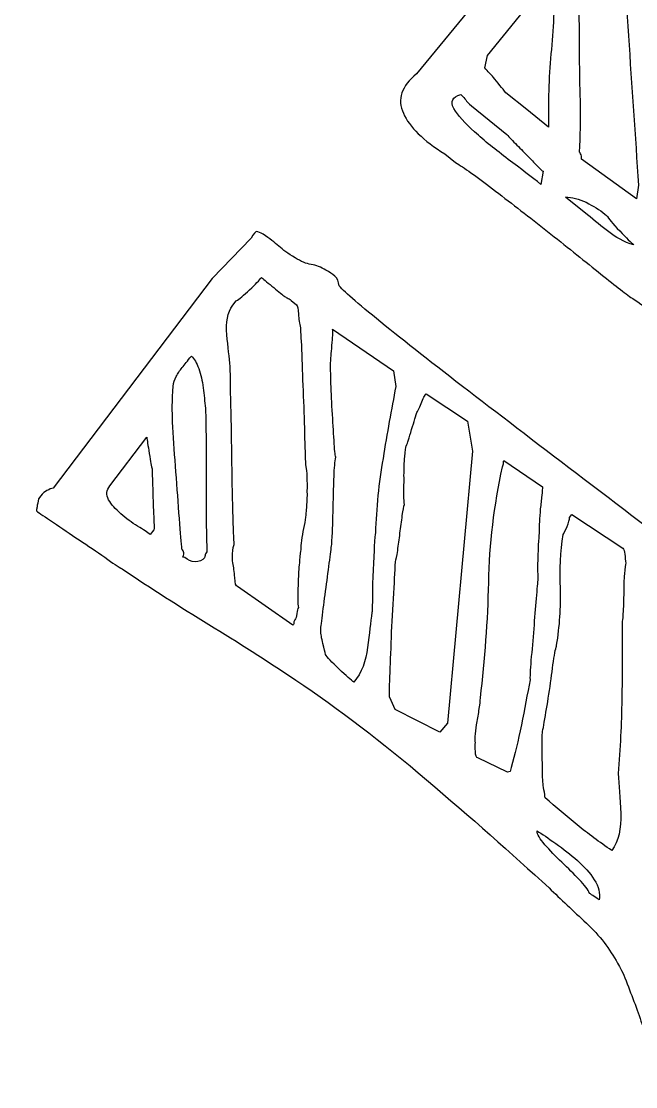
# Model space of a CAD drawing. Extents: x -2 to 298, y -310 to -70.
# Drawn here: x 235.056 to 237.679, y -138.654 to -134.108 of the extents above; entities that cross this region are included whole.
import ezdxf

# ---------------------------------------------------------------- set-up
doc = ezdxf.new("R2010")
doc.units = 0
doc.header["$MEASUREMENT"] = 0
doc.layers.add('ETCH', color=7, linetype='CONTINUOUS')

msp = doc.modelspace()

# ---------------------------------------------------------------- linework, layer by layer
at = {"layer": 'ETCH', "color": 7}
msp.add_open_spline([(263.3775, -102.3157), (263.3775, -102.3157), (263.35, -102.3083), (263.35, -102.3083), (263.3944, -102.3367), (263.4289, -102.3636), (263.4685, -102.3913), (263.6456, -102.5352), (263.823, -102.6785), (263.9973, -102.8249), (264.6591, -103.5384), (263.6869, -103.7978), (261.3746, -103.42), (261.3746, -103.42), (261.348, -103.4154), (261.348, -103.4154), (261.348, -103.4154), (260.8482, -106.4746), (260.8482, -106.4746), (260.8482, -106.4746), (269.3376, -107.8615), (269.3376, -107.8615), (269.3441, -107.8682), (269.351, -107.8756), (269.3579, -107.8823), (274.6537, -119.1419), (276.7218, -132.0626), (274.5648, -145.2702), (268.8849, -180.0447), (236.091, -203.6299), (201.3169, -197.9502), (197.7474, -197.3675), (194.2975, -196.4946), (190.983, -195.3664), (190.983, -195.3664), (192.5102, -186.0169), (192.5102, -186.0169), (211.1037, -154.1618), (233.3418, -124.9195), (258.5789, -98.7781), (260.2429, -99.8797), (261.841, -101.0639), (263.3775, -102.3157)], degree=3, knots=[0, 0, 0, 0, 1, 1, 1, 2, 2, 2, 3, 3, 3, 4, 4, 4, 5, 5, 5, 6, 6, 6, 7, 7, 7, 8, 8, 8, 9, 9, 9, 10, 10, 10, 11, 11, 11, 12, 12, 12, 13, 13, 13, 14, 14, 14, 14], dxfattribs=at)
at = {"layer": 'ETCH', "color": 1}
for points, knots in [([(240.2341, -135.1601), (240.263, -135.1828), (240.3133, -135.2224), (240.3877, -135.2794), (240.4622, -135.3359), (240.5407, -135.396), (240.6223, -135.4617), (240.7043, -135.5259), (240.7819, -135.5869), (240.8566, -135.6437), (240.9307, -135.7002), (240.9824, -135.7399), (241.0099, -135.7626), (241.0151, -135.7698), (241.0251, -135.7821), (241.0402, -135.7977), (241.0551, -135.8138), (241.0716, -135.8308), (241.0909, -135.8494), (241.1102, -135.8689), (241.1264, -135.8846), (241.1429, -135.8997), (241.1588, -135.9145), (241.1705, -135.925), (241.1767, -135.9295), (241.1767, -135.9295), (241.5642, -136.2444), (241.5642, -136.2444), (241.5739, -136.2726), (241.5687, -136.3078), (241.5508, -136.3491), (241.5329, -136.392), (241.5164, -136.4223), (241.5005, -136.4409), (241.5005, -136.4409), (240.7574, -137.3577), (240.7574, -137.3577), (240.7374, -137.3692), (240.7192, -137.3816), (240.7068, -137.3937), (240.6933, -137.4056), (240.6764, -137.4128), (240.6558, -137.4135), (240.6354, -137.4149), (240.6082, -137.4064), (240.5724, -137.3885), (240.5376, -137.3709), (240.4883, -137.3358), (240.4239, -137.2843), (240.4177, -137.2827), (240.407, -137.2774), (240.3919, -137.2679), (240.3764, -137.2593), (240.3591, -137.249), (240.3419, -137.2387), (240.324, -137.2275), (240.3075, -137.2166), (240.2927, -137.2068), (240.2778, -137.1964), (240.2685, -137.1897), (240.2641, -137.1859), (240.2351, -137.1622), (240.1783, -137.1196), (240.097, -137.0592), (240.0153, -136.9984), (239.9285, -136.9326), (239.8379, -136.8643), (239.7466, -136.7956), (239.6605, -136.7308), (239.5788, -136.6704), (239.4965, -136.6091), (239.441, -136.5667), (239.4111, -136.5422), (239.3942, -136.5286), (239.3542, -136.4995), (239.2912, -136.4554), (239.2274, -136.4115), (239.1596, -136.3641), (239.0858, -136.3157), (239.0121, -136.2663), (238.9436, -136.2194), (238.8791, -136.1745), (238.8144, -136.129), (238.7744, -136.1007), (238.7603, -136.0885), (238.741, -136.0728), (238.7034, -136.0441), (238.6473, -136.0024), (238.5904, -135.9603), (238.5257, -135.9123), (238.4499, -135.8585), (238.3751, -135.8048), (238.2948, -135.7464), (238.2104, -135.6856), (238.126, -135.6239), (238.0454, -135.5662), (237.9696, -135.5111), (237.8938, -135.456), (237.827, -135.4083), (237.7715, -135.3657), (237.7154, -135.3244), (237.6771, -135.2973), (237.6585, -135.286), (237.6251, -135.2615), (237.5738, -135.2219), (237.5056, -135.1669), (237.437, -135.1115), (237.3647, -135.0536), (237.2878, -134.9931), (237.2114, -134.9323), (237.1376, -134.876), (237.0677, -134.8226), (236.9981, -134.7689), (236.9447, -134.7315), (236.9096, -134.7105), (236.9096, -134.7105), (236.8644, -134.6731), (236.8644, -134.6731), (236.7721, -134.6168), (236.7132, -134.5592), (236.6874, -134.5001), (236.6595, -134.4414), (236.6787, -134.3839), (236.7435, -134.3313), (236.7435, -134.3313), (237.5734, -133.3218), (237.5734, -133.3218), (237.6134, -133.2721), (237.6544, -133.2504), (237.6988, -133.2551), (237.7433, -133.2606), (237.7898, -133.2792), (237.8397, -133.3111), (237.8897, -133.3429), (237.9452, -133.3838), (238.0065, -133.4325), (238.0671, -133.4823), (238.1329, -133.5288), (238.2042, -133.572), (238.2542, -133.6058), (238.3083, -133.6459), (238.3644, -133.6916), (238.4209, -133.7377), (238.4774, -133.7836), (238.5332, -133.8309), (238.5891, -133.8778), (238.6435, -133.9246), (238.699, -133.9706), (238.7527, -134.0168), (238.8044, -134.0578), (238.854, -134.0935), (238.9825, -134.1878), (239.1048, -134.2774), (239.2174, -134.3618), (239.3308, -134.4466), (239.4424, -134.532), (239.552, -134.6178), (239.6615, -134.7029), (239.7724, -134.7897), (239.8841, -134.8788), (239.9953, -134.9671), (240.1128, -135.0615), (240.2341, -135.1601)], [0, 0, 0, 0, 1, 1, 1, 2, 2, 2, 3, 3, 3, 4, 4, 4, 5, 5, 5, 6, 6, 6, 7, 7, 7, 8, 8, 8, 9, 9, 9, 10, 10, 10, 11, 11, 11, 12, 12, 12, 13, 13, 13, 14, 14, 14, 15, 15, 15, 16, 16, 16, 17, 17, 17, 18, 18, 18, 19, 19, 19, 20, 20, 20, 21, 21, 21, 22, 22, 22, 23, 23, 23, 24, 24, 24, 25, 25, 25, 26, 26, 26, 27, 27, 27, 28, 28, 28, 29, 29, 29, 30, 30, 30, 31, 31, 31, 32, 32, 32, 33, 33, 33, 34, 34, 34, 35, 35, 35, 36, 36, 36, 37, 37, 37, 38, 38, 38, 39, 39, 39, 40, 40, 40, 41, 41, 41, 42, 42, 42, 43, 43, 43, 44, 44, 44, 45, 45, 45, 46, 46, 46, 47, 47, 47, 48, 48, 48, 49, 49, 49, 50, 50, 50, 51, 51, 51, 52, 52, 52, 53, 53, 53, 54, 54, 54, 54]), ([(237.6075, -133.5348), (237.6058, -133.5326), (237.5972, -133.5395), (237.5831, -133.5543), (237.569, -133.5698), (237.5531, -133.587), (237.5366, -133.6065), (237.5183, -133.6254), (237.5011, -133.6449), (237.4852, -133.6632), (237.4684, -133.6819), (237.458, -133.693), (237.4546, -133.6973), (237.4473, -133.7233), (237.4436, -133.7443), (237.4422, -133.7584), (237.4405, -133.7736), (237.4401, -133.7865), (237.4411, -133.7984), (237.4429, -133.8099), (237.4436, -133.8228), (237.4439, -133.8378), (237.4453, -133.8528), (237.4446, -133.8733), (237.4436, -133.9007), (237.4394, -133.972), (237.4377, -134.0378), (237.4377, -134.1005), (237.4394, -134.163), (237.4387, -134.2245), (237.4394, -134.2855), (237.4401, -134.3456), (237.4411, -134.4064), (237.4436, -134.4685), (237.4442, -134.5293), (237.4432, -134.5954), (237.4384, -134.6664), (237.4425, -134.67), (237.4453, -134.6755), (237.4467, -134.6831), (237.4467, -134.6831), (237.447, -134.6953), (237.447, -134.6953), (237.447, -134.6953), (237.682, -134.8645), (237.682, -134.8645), (237.682, -134.8645), (237.6906, -134.8074), (237.6906, -134.8074), (237.6768, -134.5971), (237.6613, -134.3846), (237.6479, -134.1691), (237.633, -133.9543), (237.6324, -133.7402), (237.6448, -133.5278), (237.6448, -133.5278), (237.6075, -133.5348), (237.6075, -133.5348)], [0, 0, 0, 0, 1, 1, 1, 2, 2, 2, 3, 3, 3, 4, 4, 4, 5, 5, 5, 6, 6, 6, 7, 7, 7, 8, 8, 8, 9, 9, 9, 10, 10, 10, 11, 11, 11, 12, 12, 12, 13, 13, 13, 14, 14, 14, 15, 15, 15, 16, 16, 16, 17, 17, 17, 18, 18, 18, 19, 19, 19, 19]), ([(237.2699, -133.9772), (237.2699, -133.9772), (237.0463, -134.253), (237.0463, -134.253), (237.0463, -134.253), (237.0343, -134.3067), (237.0343, -134.3067), (237.0484, -134.3213), (237.0601, -134.3344), (237.0711, -134.347), (237.0798, -134.3573), (237.0894, -134.3692), (237.0994, -134.3811), (237.1094, -134.3927), (237.1177, -134.4032), (237.1242, -134.4126), (237.1242, -134.4126), (237.2141, -134.4845), (237.2141, -134.4845), (237.2141, -134.4845), (237.3068, -134.5597), (237.3068, -134.5597), (237.3044, -134.4548), (237.3071, -134.3505), (237.3171, -134.2471), (237.3271, -134.1429), (237.3323, -134.0401), (237.333, -133.9386), (237.333, -133.9386), (237.2699, -133.9772), (237.2699, -133.9772)], [0, 0, 0, 0, 1, 1, 1, 2, 2, 2, 3, 3, 3, 4, 4, 4, 5, 5, 5, 6, 6, 6, 7, 7, 7, 8, 8, 8, 9, 9, 9, 10, 10, 10, 10]), ([(236.9323, -134.4204), (236.8961, -134.4297), (236.8861, -134.4497), (236.9023, -134.4791), (236.9199, -134.5088), (236.9488, -134.5422), (236.9912, -134.5799), (237.0332, -134.6176), (237.0811, -134.6559), (237.1349, -134.6969), (237.189, -134.737), (237.2358, -134.7733), (237.2737, -134.8035), (237.2737, -134.8035), (237.2834, -134.7473), (237.2834, -134.7473), (237.2799, -134.7456), (237.2734, -134.7389), (237.2617, -134.7279), (237.2496, -134.7163), (237.2369, -134.7027), (237.2214, -134.686), (237.2058, -134.6702), (237.189, -134.6529), (237.1714, -134.6359), (237.1542, -134.6181), (237.139, -134.6028), (237.1287, -134.5904), (237.1287, -134.5904), (236.9774, -134.4683), (236.9774, -134.4683), (236.965, -134.4576), (236.9564, -134.4497), (236.9537, -134.443), (236.9495, -134.4364), (236.942, -134.4288), (236.9323, -134.4204)], [0, 0, 0, 0, 1, 1, 1, 2, 2, 2, 3, 3, 3, 4, 4, 4, 5, 5, 5, 6, 6, 6, 7, 7, 7, 8, 8, 8, 9, 9, 9, 10, 10, 10, 11, 11, 11, 12, 12, 12, 12]), ([(237.5476, -134.9306), (237.5252, -134.9117), (237.4973, -134.8953), (237.467, -134.8801), (237.436, -134.866), (237.4064, -134.8586), (237.3795, -134.8579), (237.3795, -134.8579), (237.4725, -134.9328), (237.4725, -134.9328), (237.5038, -134.9587), (237.5352, -134.9838), (237.5638, -135.0064), (237.5924, -135.0298), (237.6275, -135.0484), (237.6709, -135.0619), (237.6596, -135.0522), (237.6392, -135.0328), (237.6103, -135.0023), (237.5807, -134.9714), (237.5621, -134.9489), (237.5545, -134.9359), (237.5545, -134.9359), (237.5476, -134.9306), (237.5476, -134.9306)], [0, 0, 0, 0, 1, 1, 1, 2, 2, 2, 3, 3, 3, 4, 4, 4, 5, 5, 5, 6, 6, 6, 7, 7, 7, 8, 8, 8, 8]), ([(235.8705, -135.2055), (235.8705, -135.2055), (236.0369, -135.0329), (236.0369, -135.0329), (236.049, -135.0138), (236.0576, -135.0049), (236.0617, -135.005), (236.0676, -135.0059), (236.0755, -135.009), (236.0886, -135.0157), (236.1158, -135.0348), (236.1379, -135.0515), (236.1554, -135.0674), (236.1727, -135.0829), (236.1957, -135.0996), (236.225, -135.1163), (236.2495, -135.1327), (236.2729, -135.1425), (236.2936, -135.1451), (236.3146, -135.148), (236.3356, -135.1557), (236.3566, -135.1697), (236.3711, -135.178), (236.3835, -135.1864), (236.3945, -135.1945), (236.4052, -135.2031), (236.4114, -135.2174), (236.4128, -135.2369), (236.4397, -135.2655), (236.5048, -135.3218), (236.6095, -135.4067), (236.7146, -135.4915), (236.8427, -135.5919), (236.9947, -135.7082), (237.1466, -135.8243), (237.3126, -135.9512), (237.4928, -136.0887), (237.6737, -136.226), (237.8542, -136.3626), (238.034, -136.4985), (238.2142, -136.634), (238.3851, -136.7632), (238.5436, -136.8847), (238.7031, -137.0071), (238.8378, -137.1129), (238.9463, -137.2009), (238.9659, -137.2202), (238.9949, -137.2416), (239.0338, -137.2667), (239.0731, -137.2907), (239.1141, -137.316), (239.1578, -137.343), (239.2019, -137.3697), (239.2433, -137.3959), (239.2829, -137.4207), (239.3232, -137.4464), (239.3525, -137.47), (239.3732, -137.4934), (239.3766, -137.4967), (239.3876, -137.5046), (239.4045, -137.5165), (239.4214, -137.5287), (239.4338, -137.5356), (239.4421, -137.5391), (239.4503, -137.5277), (239.4603, -137.527), (239.4724, -137.5342), (239.4841, -137.5416), (239.4961, -137.5487), (239.5079, -137.5556), (239.5079, -137.5556), (239.5365, -137.5728), (239.5365, -137.5728), (239.5365, -137.5728), (239.553, -137.6185), (239.553, -137.6185), (239.6043, -137.6676), (239.6508, -137.707), (239.6925, -137.737), (239.7342, -137.767), (239.7831, -137.8014), (239.84, -137.84), (239.8489, -137.8469), (239.8593, -137.8555), (239.873, -137.8648), (239.8872, -137.8738), (239.9027, -137.8836), (239.9185, -137.8943), (239.9354, -137.9037), (239.9537, -137.9166), (239.9726, -137.9321), (239.9767, -137.9358), (239.9895, -137.9396), (240.0105, -137.9439), (240.0315, -137.9489), (240.0436, -137.9528), (240.0487, -137.9563), (240.0525, -137.9601), (240.0605, -137.969), (240.0722, -137.9835), (240.0832, -137.998), (240.0908, -138.0079), (240.0925, -138.0136), (240.0956, -138.0153), (240.1021, -138.0217), (240.1166, -138.0327), (240.1307, -138.0446), (240.1445, -138.0562), (240.1583, -138.0693), (240.1724, -138.082), (240.1852, -138.0951), (240.1976, -138.1066), (240.2096, -138.1177), (240.2169, -138.127), (240.2193, -138.1327), (240.2193, -138.1327), (240.2207, -138.1435), (240.2207, -138.1435), (240.2213, -138.1473), (240.2244, -138.1519), (240.231, -138.1573), (240.1807, -138.237), (240.1349, -138.3171), (240.0963, -138.3986), (240.056, -138.4789), (240.0088, -138.5581), (239.9523, -138.6318), (239.8854, -138.7226), (239.8145, -138.8058), (239.7401, -138.8801), (239.6663, -138.9541), (239.5885, -139.0301), (239.5092, -139.1068), (239.4986, -139.1152), (239.4844, -139.1295), (239.4662, -139.1493), (239.449, -139.1682), (239.4307, -139.1869), (239.4104, -139.2044), (239.3904, -139.2225), (239.3694, -139.2353), (239.3442, -139.2439), (239.3198, -139.2525), (239.296, -139.249), (239.2733, -139.2335), (239.2333, -139.2082), (239.2047, -139.1827), (239.1871, -139.1564), (239.1699, -139.1295), (239.1403, -139.103), (239.0976, -139.0761), (239.0976, -139.0761), (239.0886, -139.0685), (239.0886, -139.0685), (239.0841, -139.0649), (239.0807, -139.0633), (239.0779, -139.0623), (239.0748, -139.0613), (239.0721, -139.0606), (239.0703, -139.0585), (239.0641, -139.0792), (239.0576, -139.1054), (239.0517, -139.139), (239.0435, -139.1712), (239.0352, -139.2053), (239.0269, -139.242), (239.0193, -139.2775), (239.0118, -139.3123), (239.0028, -139.347), (238.9956, -139.381), (238.989, -139.4077), (238.9852, -139.4254), (238.9839, -139.4309), (238.9808, -139.4483), (238.9742, -139.4776), (238.969, -139.5067), (238.9653, -139.5259), (238.9646, -139.535), (238.9615, -139.5398), (238.9542, -139.5546), (238.9425, -139.5789), (238.9315, -139.6039), (238.927, -139.6185), (238.9291, -139.6239), (238.9267, -139.6542), (238.9201, -139.6881), (238.9094, -139.7276), (238.8998, -139.7668), (238.8877, -139.8059), (238.8747, -139.8454), (238.8626, -139.885), (238.8498, -139.9205), (238.8395, -139.952), (238.8275, -139.9834), (238.8219, -140.0039), (238.8209, -140.0138), (238.7989, -140.0848), (238.7675, -140.1494), (238.7272, -140.2083), (238.6859, -140.2678), (238.6428, -140.3282), (238.5959, -140.3894), (238.5243, -140.49), (238.4371, -140.5819), (238.3348, -140.666), (238.2318, -140.7492), (238.1247, -140.8217), (238.0113, -140.8843), (237.899, -140.947), (237.7877, -140.9966), (237.6782, -141.0333), (237.5679, -141.0701), (237.4711, -141.0929), (237.3864, -141.1018), (237.3564, -141.1027), (237.3226, -141.1022), (237.2844, -141.1009), (237.2441, -141.0996), (237.2052, -141.0958), (237.1649, -141.0898), (237.1252, -141.0844), (237.088, -141.0772), (237.0529, -141.068), (237.0177, -141.0589), (236.9885, -141.0467), (236.9654, -141.0319), (236.953, -141.0212), (236.9409, -141.0012), (236.9309, -140.9724), (236.9213, -140.9426), (236.9134, -140.9103), (236.9068, -140.8755), (236.9003, -140.8393), (236.8954, -140.8059), (236.8927, -140.7731), (236.8903, -140.7411), (236.8906, -140.7189), (236.8941, -140.7077), (236.893, -140.7034), (236.893, -140.6946), (236.8941, -140.6813), (236.8937, -140.6672), (236.8954, -140.6534), (236.8961, -140.6391), (236.8979, -140.6236), (236.8996, -140.6086), (236.901, -140.5942), (236.9016, -140.5792), (236.9027, -140.5697), (236.9023, -140.5661), (236.9016, -140.552), (236.9034, -140.533), (236.9047, -140.5072), (236.9058, -140.4817), (236.9072, -140.4553), (236.9075, -140.4292), (236.9075, -140.403), (236.9075, -140.3785), (236.9078, -140.3556), (236.9089, -140.3336), (236.9089, -140.3199), (236.9085, -140.3156), (236.9096, -140.2572), (236.9085, -140.1985), (236.9027, -140.1396), (236.8979, -140.0802), (236.8961, -140.0206), (236.8985, -139.9615), (236.9023, -139.9008), (236.9096, -139.8425), (236.9247, -139.7851), (236.9392, -139.7281), (236.9664, -139.673), (237.0057, -139.6201), (237.0057, -139.6201), (237.0581, -139.5563), (237.0581, -139.5563), (237.0646, -139.5515), (237.0715, -139.5481), (237.0773, -139.5457), (237.0839, -139.5401), (237.0935, -139.535), (237.1053, -139.53), (237.221, -139.4795), (237.3381, -139.4203), (237.456, -139.3526), (237.5741, -139.2857), (237.6727, -139.2024), (237.7491, -139.103), (237.8039, -139.0265), (237.8253, -138.945), (237.8146, -138.8589), (237.8043, -138.7715), (237.7877, -138.6861), (237.7674, -138.6026), (237.7626, -138.5909), (237.7567, -138.5669), (237.7509, -138.5309), (237.745, -138.4937), (237.7388, -138.4694), (237.7316, -138.4568), (237.7271, -138.4453), (237.7188, -138.4246), (237.7092, -138.3959), (237.6988, -138.3666), (237.6875, -138.3356), (237.6758, -138.3023), (237.6637, -138.2694), (237.6506, -138.2365), (237.6375, -138.2019), (237.6248, -138.1683), (237.612, -138.1435), (237.601, -138.127), (237.5686, -138.0658), (237.5249, -138.009), (237.4684, -137.9561), (237.4119, -137.9032), (237.3585, -137.8533), (237.3092, -137.8059), (237.1483, -137.6581), (236.9743, -137.5038), (236.7859, -137.3442), (236.5978, -137.184), (236.4114, -137.0418), (236.2285, -136.9189), (236.1041, -136.8356), (235.9804, -136.7569), (235.8571, -136.6819), (235.7344, -136.6066), (235.6111, -136.5271), (235.4867, -136.4447), (235.4723, -136.4359), (235.4471, -136.4204), (235.4127, -136.3949), (235.3779, -136.3705), (235.3414, -136.345), (235.3028, -136.3209), (235.2656, -136.295), (235.2287, -136.2701), (235.1939, -136.2465), (235.1574, -136.2225), (235.1333, -136.2063), (235.1209, -136.1963), (235.1216, -136.1894), (235.1223, -136.1843), (235.1236, -136.1795), (235.1236, -136.1748), (235.125, -136.1689), (235.1264, -136.1634), (235.1264, -136.1634), (235.1295, -136.1452), (235.1295, -136.1452), (235.1295, -136.1452), (235.1405, -136.1321), (235.1405, -136.1321), (235.1405, -136.1321), (235.1453, -136.1259), (235.1453, -136.1259), (235.1488, -136.1218), (235.156, -136.1164), (235.166, -136.1102), (235.176, -136.1045), (235.1853, -136.1007), (235.1925, -136.1002), (235.1925, -136.1002), (235.8705, -135.2055), (235.8705, -135.2055)], [0, 0, 0, 0, 1, 1, 1, 2, 2, 2, 3, 3, 3, 4, 4, 4, 5, 5, 5, 6, 6, 6, 7, 7, 7, 8, 8, 8, 9, 9, 9, 10, 10, 10, 11, 11, 11, 12, 12, 12, 13, 13, 13, 14, 14, 14, 15, 15, 15, 16, 16, 16, 17, 17, 17, 18, 18, 18, 19, 19, 19, 20, 20, 20, 21, 21, 21, 22, 22, 22, 23, 23, 23, 24, 24, 24, 25, 25, 25, 26, 26, 26, 27, 27, 27, 28, 28, 28, 29, 29, 29, 30, 30, 30, 31, 31, 31, 32, 32, 32, 33, 33, 33, 34, 34, 34, 35, 35, 35, 36, 36, 36, 37, 37, 37, 38, 38, 38, 39, 39, 39, 40, 40, 40, 41, 41, 41, 42, 42, 42, 43, 43, 43, 44, 44, 44, 45, 45, 45, 46, 46, 46, 47, 47, 47, 48, 48, 48, 49, 49, 49, 50, 50, 50, 51, 51, 51, 52, 52, 52, 53, 53, 53, 54, 54, 54, 55, 55, 55, 56, 56, 56, 57, 57, 57, 58, 58, 58, 59, 59, 59, 60, 60, 60, 61, 61, 61, 62, 62, 62, 63, 63, 63, 64, 64, 64, 65, 65, 65, 66, 66, 66, 67, 67, 67, 68, 68, 68, 69, 69, 69, 70, 70, 70, 71, 71, 71, 72, 72, 72, 73, 73, 73, 74, 74, 74, 75, 75, 75, 76, 76, 76, 77, 77, 77, 78, 78, 78, 79, 79, 79, 80, 80, 80, 81, 81, 81, 82, 82, 82, 83, 83, 83, 84, 84, 84, 85, 85, 85, 86, 86, 86, 87, 87, 87, 88, 88, 88, 89, 89, 89, 90, 90, 90, 91, 91, 91, 92, 92, 92, 93, 93, 93, 94, 94, 94, 95, 95, 95, 96, 96, 96, 97, 97, 97, 98, 98, 98, 99, 99, 99, 100, 100, 100, 101, 101, 101, 102, 102, 102, 103, 103, 103, 104, 104, 104, 105, 105, 105, 106, 106, 106, 107, 107, 107, 108, 108, 108, 109, 109, 109, 110, 110, 110, 111, 111, 111, 112, 112, 112, 113, 113, 113, 114, 114, 114, 115, 115, 115, 116, 116, 116, 117, 117, 117, 118, 118, 118, 119, 119, 119, 120, 120, 120, 121, 121, 121, 122, 122, 122, 122]), ([(236.0814, -135.2005), (236.0728, -135.2119), (236.0559, -135.229), (236.0311, -135.2531), (236.0059, -135.277), (235.987, -135.293), (235.9739, -135.2999), (235.9739, -135.2999), (235.9587, -135.3196), (235.9587, -135.3196), (235.936, -135.3511), (235.9288, -135.3926), (235.9336, -135.4448), (235.9394, -135.4977), (235.9436, -135.5428), (235.9484, -135.581), (235.9484, -135.5993), (235.9491, -135.645), (235.9501, -135.719), (235.9522, -135.7936), (235.9542, -135.8732), (235.9546, -135.9593), (235.9563, -136.0448), (235.958, -136.1254), (235.9594, -136.1986), (235.9615, -136.2728), (235.9632, -136.32), (235.9656, -136.3395), (235.9625, -136.3436), (235.9594, -136.3576), (235.9577, -136.3807), (235.9573, -136.3944), (235.9577, -136.4073), (235.9591, -136.4185), (235.9629, -136.4359), (235.9656, -136.4568), (235.9677, -136.4814), (235.9677, -136.5054), (235.9728, -136.5188), (235.9787, -136.5198), (235.9787, -136.5198), (236.2157, -136.685), (236.2157, -136.685), (236.2188, -136.6814), (236.2206, -136.6769), (236.2195, -136.673), (236.2206, -136.6695), (236.2209, -136.6654), (236.224, -136.6614), (236.2281, -136.6564), (236.2316, -136.648), (236.2319, -136.6351), (236.2333, -136.622), (236.2361, -136.6139), (236.2402, -136.6087), (236.2371, -136.6035), (236.2357, -136.5891), (236.2364, -136.5643), (236.2367, -136.5402), (236.2374, -136.5138), (236.2388, -136.4862), (236.2398, -136.4592), (236.2412, -136.4334), (236.2443, -136.4087), (236.2464, -136.3838), (236.2481, -136.3682), (236.2488, -136.3624), (236.2491, -136.3584), (236.2488, -136.3491), (236.2509, -136.3343), (236.2526, -136.3197), (236.255, -136.3028), (236.2584, -136.2849), (236.2622, -136.2675), (236.266, -136.2501), (236.2681, -136.2344), (236.2702, -136.2186), (236.2712, -136.2086), (236.2712, -136.205), (236.2719, -136.1987), (236.274, -136.1876), (236.2743, -136.1707), (236.2757, -136.1536), (236.2764, -136.1345), (236.2757, -136.113), (236.276, -136.0913), (236.2757, -136.0715), (236.2757, -136.0513), (236.2757, -136.0322), (236.2733, -136.0174), (236.2705, -136.0081), (236.2684, -135.9848), (236.2671, -135.9447), (236.2657, -135.8863), (236.2646, -135.8294), (236.2633, -135.7691), (236.2598, -135.7075), (236.2574, -135.6448), (236.255, -135.585), (236.2536, -135.5289), (236.2509, -135.4725), (236.2491, -135.4346), (236.2474, -135.4155), (236.2436, -135.3983), (236.2405, -135.3785), (236.2395, -135.3568), (236.2378, -135.334), (236.2357, -135.3213), (236.2312, -135.3178), (236.2312, -135.3178), (236.2088, -135.2989), (236.2088, -135.2989), (236.2019, -135.2939), (236.1964, -135.2901), (236.1909, -135.2877), (236.1864, -135.2851), (236.1816, -135.2829), (236.1768, -135.2791), (236.1727, -135.2758), (236.1658, -135.2696), (236.1561, -135.262), (236.1461, -135.2541), (236.1368, -135.246), (236.1262, -135.2376), (236.1148, -135.2286), (236.1051, -135.221), (236.0976, -135.2138), (236.0886, -135.2073), (236.0834, -135.2023), (236.0814, -135.2005)], [0, 0, 0, 0, 1, 1, 1, 2, 2, 2, 3, 3, 3, 4, 4, 4, 5, 5, 5, 6, 6, 6, 7, 7, 7, 8, 8, 8, 9, 9, 9, 10, 10, 10, 11, 11, 11, 12, 12, 12, 13, 13, 13, 14, 14, 14, 15, 15, 15, 16, 16, 16, 17, 17, 17, 18, 18, 18, 19, 19, 19, 20, 20, 20, 21, 21, 21, 22, 22, 22, 23, 23, 23, 24, 24, 24, 25, 25, 25, 26, 26, 26, 27, 27, 27, 28, 28, 28, 29, 29, 29, 30, 30, 30, 31, 31, 31, 32, 32, 32, 33, 33, 33, 34, 34, 34, 35, 35, 35, 36, 36, 36, 37, 37, 37, 38, 38, 38, 39, 39, 39, 40, 40, 40, 41, 41, 41, 42, 42, 42, 43, 43, 43, 43]), ([(236.3849, -135.4215), (236.3866, -135.4332), (236.3856, -135.4565), (236.3825, -135.491), (236.3794, -135.5252), (236.3776, -135.5497), (236.3766, -135.5633), (236.3759, -135.5728), (236.3766, -135.5981), (236.3776, -135.6381), (236.3787, -135.6772), (236.3804, -135.7211), (236.3835, -135.7673), (236.3863, -135.8146), (236.3894, -135.8567), (236.3911, -135.8963), (236.3928, -135.9347), (236.3959, -135.9586), (236.3983, -135.9681), (236.3952, -135.986), (236.3925, -136.0141), (236.3911, -136.0496), (236.3894, -136.0861), (236.389, -136.1228), (236.388, -136.1612), (236.3873, -136.1994), (236.3859, -136.2365), (236.3852, -136.2709), (236.3835, -136.3045), (236.3818, -136.3262), (236.3821, -136.3362), (236.3801, -136.3464), (236.378, -136.3696), (236.3728, -136.4068), (236.3677, -136.4427), (236.3632, -136.4823), (236.357, -136.5241), (236.3515, -136.5657), (236.3463, -136.6044), (236.3422, -136.6411), (236.3363, -136.678), (236.3346, -136.7009), (236.3346, -136.7079), (236.3349, -136.7221), (236.3377, -136.7396), (236.3439, -136.7631), (236.3504, -136.7856), (236.3532, -136.8011), (236.3549, -136.8089), (236.3618, -136.8215), (236.3811, -136.8423), (236.4124, -136.8717), (236.4438, -136.9007), (236.4641, -136.9189), (236.4758, -136.9281), (236.5086, -136.8869), (236.5279, -136.8375), (236.5347, -136.7799), (236.5416, -136.7212), (236.5471, -136.6718), (236.553, -136.6297), (236.554, -136.6199), (236.5547, -136.598), (236.5554, -136.5648), (236.5551, -136.5317), (236.5554, -136.4952), (236.5582, -136.4559), (236.5592, -136.4167), (236.5616, -136.3808), (236.563, -136.3483), (236.5644, -136.3159), (236.5657, -136.2964), (236.5675, -136.2909), (236.5716, -136.1853), (236.5819, -136.0783), (236.6002, -135.9726), (236.6174, -135.8654), (236.6364, -135.7643), (236.6546, -135.6658), (236.6546, -135.6658), (236.645, -135.5991), (236.645, -135.5991), (236.645, -135.5991), (236.3849, -135.4215), (236.3849, -135.4215)], [0, 0, 0, 0, 1, 1, 1, 2, 2, 2, 3, 3, 3, 4, 4, 4, 5, 5, 5, 6, 6, 6, 7, 7, 7, 8, 8, 8, 9, 9, 9, 10, 10, 10, 11, 11, 11, 12, 12, 12, 13, 13, 13, 14, 14, 14, 15, 15, 15, 16, 16, 16, 17, 17, 17, 18, 18, 18, 19, 19, 19, 20, 20, 20, 21, 21, 21, 22, 22, 22, 23, 23, 23, 24, 24, 24, 25, 25, 25, 26, 26, 26, 27, 27, 27, 28, 28, 28, 28]), ([(235.8485, -136.3715), (235.8478, -136.3502), (235.8471, -136.3145), (235.8461, -136.2635), (235.8443, -136.213), (235.8447, -136.1583), (235.845, -136.1014), (235.8457, -136.0432), (235.8461, -135.9883), (235.8461, -135.9364), (235.845, -135.8847), (235.8447, -135.8482), (235.844, -135.827), (235.844, -135.8091), (235.844, -135.7862), (235.8419, -135.7583), (235.8399, -135.7306), (235.8361, -135.7013), (235.833, -135.6713), (235.8285, -135.6413), (235.8226, -135.6143), (235.8137, -135.5897), (235.8051, -135.5654), (235.7944, -135.5478), (235.7823, -135.5369), (235.7661, -135.5566), (235.7531, -135.5724), (235.7431, -135.5852), (235.7324, -135.5983), (235.7245, -135.6102), (235.7176, -135.6232), (235.7114, -135.6358), (235.7065, -135.6493), (235.7048, -135.6654), (235.7028, -135.6816), (235.7021, -135.7021), (235.7021, -135.7276), (235.7, -135.7435), (235.7003, -135.7805), (235.7034, -135.8399), (235.7069, -135.8992), (235.711, -135.9633), (235.7162, -136.0306), (235.7214, -136.0985), (235.7265, -136.1648), (235.7313, -136.2287), (235.7362, -136.2928), (235.74, -136.3366), (235.7417, -136.3598), (235.7465, -136.3633), (235.7493, -136.3691), (235.7496, -136.3762), (235.75, -136.3836), (235.7489, -136.391), (235.7451, -136.3939), (235.7451, -136.3939), (235.7548, -136.3963), (235.7548, -136.3963), (235.7672, -136.4068), (235.7813, -136.4127), (235.7985, -136.4139), (235.8154, -136.4148), (235.8292, -136.4087), (235.8388, -136.3965), (235.8392, -136.3918), (235.8395, -136.3893), (235.8412, -136.3874), (235.8412, -136.3832), (235.8433, -136.3781), (235.8485, -136.3715)], [0, 0, 0, 0, 1, 1, 1, 2, 2, 2, 3, 3, 3, 4, 4, 4, 5, 5, 5, 6, 6, 6, 7, 7, 7, 8, 8, 8, 9, 9, 9, 10, 10, 10, 11, 11, 11, 12, 12, 12, 13, 13, 13, 14, 14, 14, 15, 15, 15, 16, 16, 16, 17, 17, 17, 18, 18, 18, 19, 19, 19, 20, 20, 20, 21, 21, 21, 22, 22, 22, 23, 23, 23, 23]), ([(236.7842, -135.6966), (236.7783, -135.7028), (236.7711, -135.7173), (236.7628, -135.7388), (236.7545, -135.7597), (236.7487, -135.7728), (236.7449, -135.7771), (236.7383, -135.7991), (236.729, -135.8274), (236.7184, -135.862), (236.7091, -135.8959), (236.7022, -135.9147), (236.6991, -135.9195), (236.697, -135.9252), (236.6953, -135.9407), (236.6932, -135.9653), (236.6905, -135.9903), (236.6901, -136.0165), (236.6898, -136.0453), (236.6905, -136.0728), (236.6894, -136.0999), (236.6887, -136.1242), (236.6891, -136.149), (236.6901, -136.1634), (236.6922, -136.1689), (236.6887, -136.1777), (236.6863, -136.1938), (236.6825, -136.217), (236.6794, -136.2408), (236.6756, -136.2663), (236.6725, -136.2919), (236.6698, -136.3179), (236.666, -136.3421), (236.6629, -136.3658), (236.6595, -136.3901), (236.6567, -136.4055), (236.6529, -136.4139), (236.6515, -136.4549), (236.6491, -136.5076), (236.645, -136.5715), (236.6405, -136.6352), (236.6371, -136.6986), (236.6353, -136.7605), (236.6326, -136.8218), (236.6309, -136.8759), (236.6288, -136.9224), (236.6267, -136.9684), (236.6267, -136.9922), (236.6291, -136.9937), (236.6291, -136.9937), (236.6519, -137.0447), (236.6519, -137.0447), (236.6519, -137.0447), (236.8434, -137.1417), (236.8434, -137.1417), (236.8434, -137.1417), (236.8751, -137.1029), (236.8751, -137.1029), (236.8751, -137.1029), (236.9826, -135.9426), (236.9826, -135.9426), (236.9826, -135.9426), (236.9606, -135.8132), (236.9606, -135.8132), (236.9606, -135.8132), (236.7842, -135.6966), (236.7842, -135.6966)], [0, 0, 0, 0, 1, 1, 1, 2, 2, 2, 3, 3, 3, 4, 4, 4, 5, 5, 5, 6, 6, 6, 7, 7, 7, 8, 8, 8, 9, 9, 9, 10, 10, 10, 11, 11, 11, 12, 12, 12, 13, 13, 13, 14, 14, 14, 15, 15, 15, 16, 16, 16, 17, 17, 17, 18, 18, 18, 19, 19, 19, 20, 20, 20, 21, 21, 21, 22, 22, 22, 22]), ([(235.6221, -136.2783), (235.6235, -136.2764), (235.6239, -136.2649), (235.6228, -136.2449), (235.6221, -136.2236), (235.6201, -136.2001), (235.6197, -136.1727), (235.6187, -136.145), (235.6173, -136.1173), (235.617, -136.0885), (235.6152, -136.0591), (235.6156, -136.0356), (235.6149, -136.0179), (235.6118, -136.0082), (235.608, -135.9867), (235.6025, -135.9517), (235.597, -135.9168), (235.5932, -135.894), (235.5922, -135.8827), (235.5922, -135.8827), (235.4347, -136.0894), (235.4347, -136.0894), (235.4196, -136.1083), (235.4172, -136.128), (235.4292, -136.1491), (235.4413, -136.1695), (235.4582, -136.1891), (235.4809, -136.2089), (235.504, -136.2296), (235.5281, -136.2465), (235.5525, -136.2618), (235.578, -136.2768), (235.5956, -136.289), (235.6063, -136.2978), (235.6063, -136.2978), (235.6221, -136.2783), (235.6221, -136.2783)], [0, 0, 0, 0, 1, 1, 1, 2, 2, 2, 3, 3, 3, 4, 4, 4, 5, 5, 5, 6, 6, 6, 7, 7, 7, 8, 8, 8, 9, 9, 9, 10, 10, 10, 11, 11, 11, 12, 12, 12, 12]), ([(237.1156, -135.9817), (237.1142, -135.9838), (237.1135, -135.9865), (237.1139, -135.9907), (237.1146, -135.9984), (237.1128, -136.0043), (237.1101, -136.0086), (237.0742, -136.1745), (237.0546, -136.3393), (237.0512, -136.5026), (237.0477, -136.6662), (237.036, -136.8302), (237.0157, -136.9942), (237.0153, -137.0078), (237.014, -137.0259), (237.0098, -137.0483), (237.0067, -137.0702), (237.0029, -137.0903), (236.9998, -137.1098), (236.9978, -137.1279), (236.9954, -137.1448), (236.9936, -137.1596), (236.9926, -137.1746), (236.9926, -137.183), (236.9947, -137.1849), (236.9936, -137.1942), (236.9936, -137.2076), (236.9947, -137.2242), (236.995, -137.2404), (236.9988, -137.2495), (237.005, -137.2511), (237.005, -137.2511), (237.1314, -137.311), (237.1314, -137.311), (237.1314, -137.311), (237.1431, -137.3093), (237.1431, -137.3093), (237.1431, -137.3093), (237.1466, -137.2912), (237.1466, -137.2912), (237.1624, -137.2376), (237.1773, -137.1768), (237.191, -137.1101), (237.2045, -137.0431), (237.2165, -136.9785), (237.2276, -136.9172), (237.2269, -136.895), (237.2296, -136.8631), (237.2331, -136.8183), (237.2375, -136.7737), (237.2417, -136.7289), (237.2451, -136.6828), (237.2468, -136.6383), (237.2513, -136.5958), (237.2551, -136.5564), (237.2582, -136.5167), (237.2603, -136.4923), (237.2613, -136.4821), (237.2603, -136.474), (237.2606, -136.4611), (237.2596, -136.4413), (237.2603, -136.4216), (237.2606, -136.401), (237.2617, -136.3788), (237.2623, -136.3558), (237.2627, -136.3348), (237.2651, -136.315), (237.2661, -136.2949), (237.2668, -136.2837), (237.2668, -136.2795), (237.2658, -136.2718), (237.2661, -136.2594), (237.2682, -136.2427), (237.2685, -136.2263), (237.2696, -136.2074), (237.2716, -136.1881), (237.2741, -136.1679), (237.2758, -136.1493), (237.2782, -136.1311), (237.2799, -136.1131), (237.2806, -136.1013), (237.2803, -136.0935), (237.2803, -136.0935), (237.1156, -135.9817), (237.1156, -135.9817)], [0, 0, 0, 0, 1, 1, 1, 2, 2, 2, 3, 3, 3, 4, 4, 4, 5, 5, 5, 6, 6, 6, 7, 7, 7, 8, 8, 8, 9, 9, 9, 10, 10, 10, 11, 11, 11, 12, 12, 12, 13, 13, 13, 14, 14, 14, 15, 15, 15, 16, 16, 16, 17, 17, 17, 18, 18, 18, 19, 19, 19, 20, 20, 20, 21, 21, 21, 22, 22, 22, 23, 23, 23, 24, 24, 24, 25, 25, 25, 26, 26, 26, 27, 27, 27, 28, 28, 28, 28]), ([(237.5769, -137.6459), (237.6051, -137.6057), (237.6175, -137.5525), (237.6151, -137.4876), (237.6113, -137.4223), (237.6072, -137.3658), (237.6038, -137.3177), (237.6124, -137.2113), (237.6179, -137.1053), (237.6196, -137.0009), (237.621, -136.8957), (237.621, -136.7848), (237.6213, -136.6669), (237.6224, -136.6618), (237.6237, -136.6468), (237.6251, -136.6234), (237.6268, -136.5998), (237.6272, -136.5743), (237.6275, -136.5452), (237.6272, -136.5171), (237.6286, -136.4905), (237.631, -136.4656), (237.6337, -136.4411), (237.6351, -136.4256), (237.6361, -136.4198), (237.6355, -136.4082), (237.6334, -136.3953), (237.6324, -136.3819), (237.6313, -136.3686), (237.6275, -136.3605), (237.6237, -136.3564), (237.6237, -136.3564), (237.4057, -136.2115), (237.4057, -136.2115), (237.4057, -136.2115), (237.3964, -136.2246), (237.3964, -136.2246), (237.3964, -136.2327), (237.3933, -136.2459), (237.386, -136.2639), (237.3771, -136.2823), (237.3716, -136.2937), (237.3685, -136.298), (237.3585, -136.3712), (237.3543, -136.4482), (237.3574, -136.5283), (237.3602, -136.608), (237.3543, -136.6885), (237.3412, -136.7701), (237.3385, -136.7779), (237.3333, -136.8008), (237.3278, -136.839), (237.3223, -136.8766), (237.3168, -136.9183), (237.3109, -136.9629), (237.304, -137.007), (237.2971, -137.048), (237.2909, -137.0843), (237.2844, -137.1217), (237.2799, -137.1448), (237.2792, -137.1548), (237.2796, -137.1589), (237.2792, -137.1701), (237.2792, -137.1875), (237.2792, -137.2049), (237.2796, -137.2244), (237.2796, -137.2459), (237.2803, -137.2667), (237.281, -137.2881), (237.2806, -137.3074), (237.281, -137.326), (237.281, -137.3429), (237.2827, -137.3539), (237.2837, -137.3622), (237.2847, -137.3725), (237.2872, -137.3871), (237.2896, -137.4018), (237.2916, -137.4126), (237.2923, -137.4206), (237.3378, -137.4607), (237.3829, -137.4993), (237.4287, -137.5365), (237.4749, -137.5735), (237.5242, -137.6107), (237.5769, -137.6459)], [0, 0, 0, 0, 1, 1, 1, 2, 2, 2, 3, 3, 3, 4, 4, 4, 5, 5, 5, 6, 6, 6, 7, 7, 7, 8, 8, 8, 9, 9, 9, 10, 10, 10, 11, 11, 11, 12, 12, 12, 13, 13, 13, 14, 14, 14, 15, 15, 15, 16, 16, 16, 17, 17, 17, 18, 18, 18, 19, 19, 19, 20, 20, 20, 21, 21, 21, 22, 22, 22, 23, 23, 23, 24, 24, 24, 25, 25, 25, 26, 26, 26, 27, 27, 27, 28, 28, 28, 28]), ([(237.5221, -137.8567), (237.5276, -137.829), (237.5204, -137.8), (237.5018, -137.7706), (237.4828, -137.7415), (237.4591, -137.7134), (237.4301, -137.6888), (237.4012, -137.6634), (237.3695, -137.639), (237.3375, -137.6164), (237.3051, -137.5932), (237.2782, -137.5749), (237.2575, -137.562), (237.2582, -137.5773), (237.2699, -137.5966), (237.2913, -137.6214), (237.3123, -137.6452), (237.3361, -137.6705), (237.3636, -137.6962), (237.3902, -137.7213), (237.416, -137.7463), (237.4377, -137.7699), (237.4608, -137.7935), (237.4756, -137.814), (237.4818, -137.8288), (237.4856, -137.8317), (237.4925, -137.8369), (237.5021, -137.8427), (237.5107, -137.8486), (237.518, -137.8533), (237.5221, -137.8567)], [0, 0, 0, 0, 1, 1, 1, 2, 2, 2, 3, 3, 3, 4, 4, 4, 5, 5, 5, 6, 6, 6, 7, 7, 7, 8, 8, 8, 9, 9, 9, 10, 10, 10, 10])]:
    msp.add_open_spline(points, degree=3, knots=knots, dxfattribs=at)

doc.saveas('drawing.dxf')
